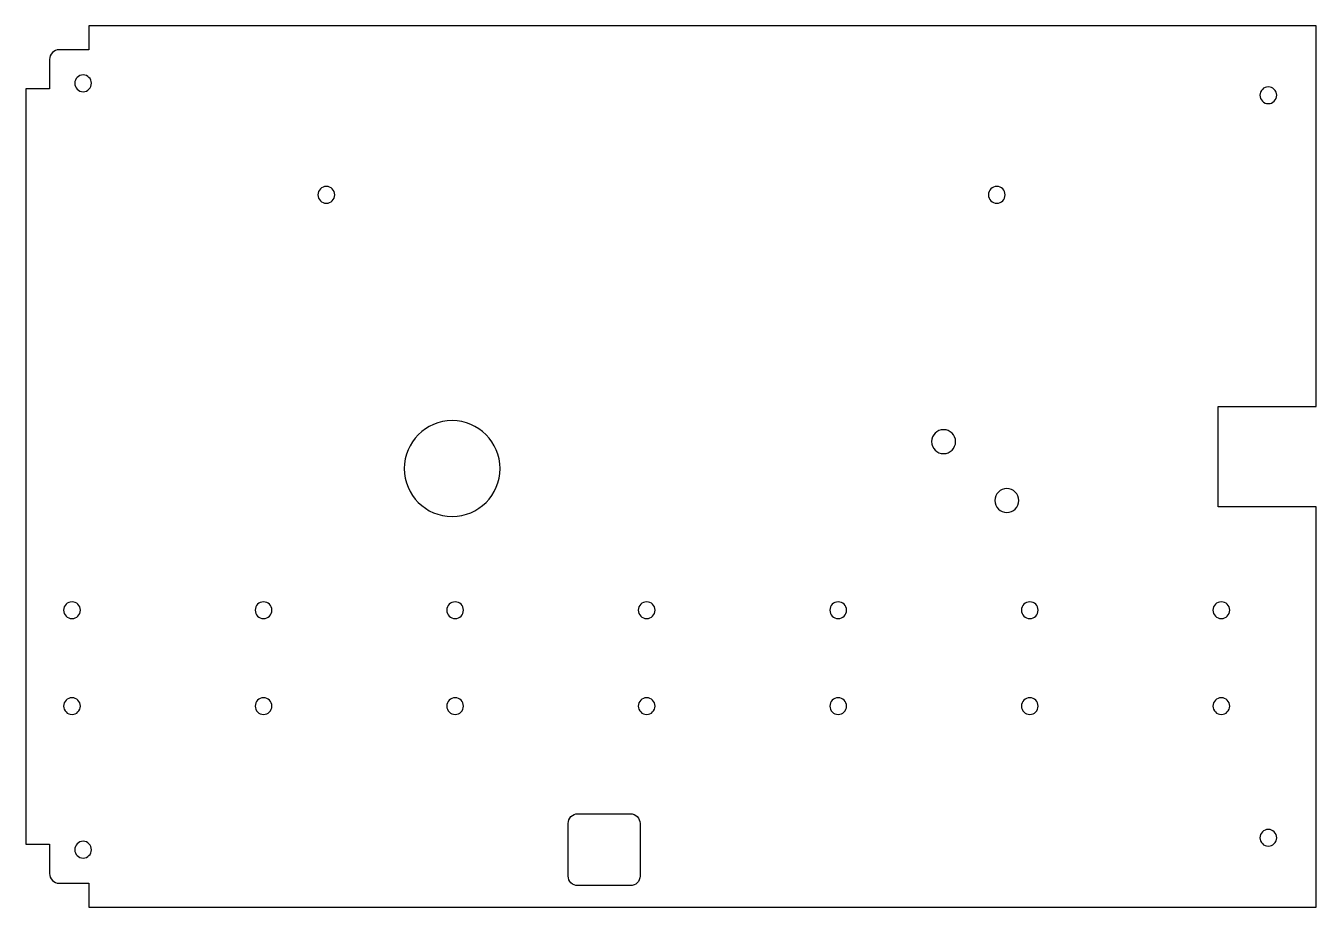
# Model space of a CAD drawing. Header units: millimetres. Extents: x -68 to 201, y -84 to 100.
import ezdxf

# ---------------------------------------------------------------- set-up
doc = ezdxf.new("R2010")
doc.units = ezdxf.units.MM
doc.layers.get('0').update_dxf_attribs({"linetype": 'CONTINUOUS'})

msp = doc.modelspace()

# ---------------------------------------------------------------- linework, layer by layer
for points in [[(-54.83, -83.6), (201.5, -83.6), (201.5, -0.05), (181, -0.05), (181, 20.95), (201.5, 20.95), (201.5, 100.4), (-54.83, 100.4), (-54.83, 95.4), (-61, 95.4, 0.414214), (-63, 93.4), (-63, 87.23), (-67.96, 87.23), (-67.96, -70.43), (-63, -70.43), (-63, -76.6, 0.414214), (-61, -78.6), (-54.83, -78.6)], [(47.3, -64.1), (58.3, -64.1, -0.414214), (60.3, -66.1), (60.3, -77.1, -0.414214), (58.3, -79.1), (47.3, -79.1, -0.414214), (45.3, -77.1), (45.3, -66.1, -0.414214)]]:
    msp.add_lwpolyline(points, format="xyb", close=True)
at = {"extrusion": (-2.01948e-28, 2.01948e-28, -1)}
for centre, radius in [((56, 88.4), 1.75), ((-191.5, 85.9), 1.75), ((5.2, 65.12), 1.75), ((-134.8, 65.12), 1.75), ((-21.07, 7.97), 10), ((-123.7, 13.59), 2.5), ((-136.9, 1.29), 2.5), ((56, -71.6), 1.75)]:
    msp.add_circle(centre, radius, dxfattribs=at)
at = {"extrusion": (-4.03897e-28, 2.01948e-28, -1)}
for centre in [(58.31, -21.61), (18.31, -21.61), (-21.69, -21.61), (-61.69, -21.61), (-101.69, -21.61), (-141.69, -21.61), (-181.69, -21.61), (58.31, -41.61), (18.31, -41.61), (-21.69, -41.61), (-61.69, -41.61), (-101.69, -41.61), (-141.69, -41.61), (-181.69, -41.61), (-191.5, -69.1)]:
    msp.add_circle(centre, 1.75, dxfattribs=at)

doc.saveas('drawing.dxf')
